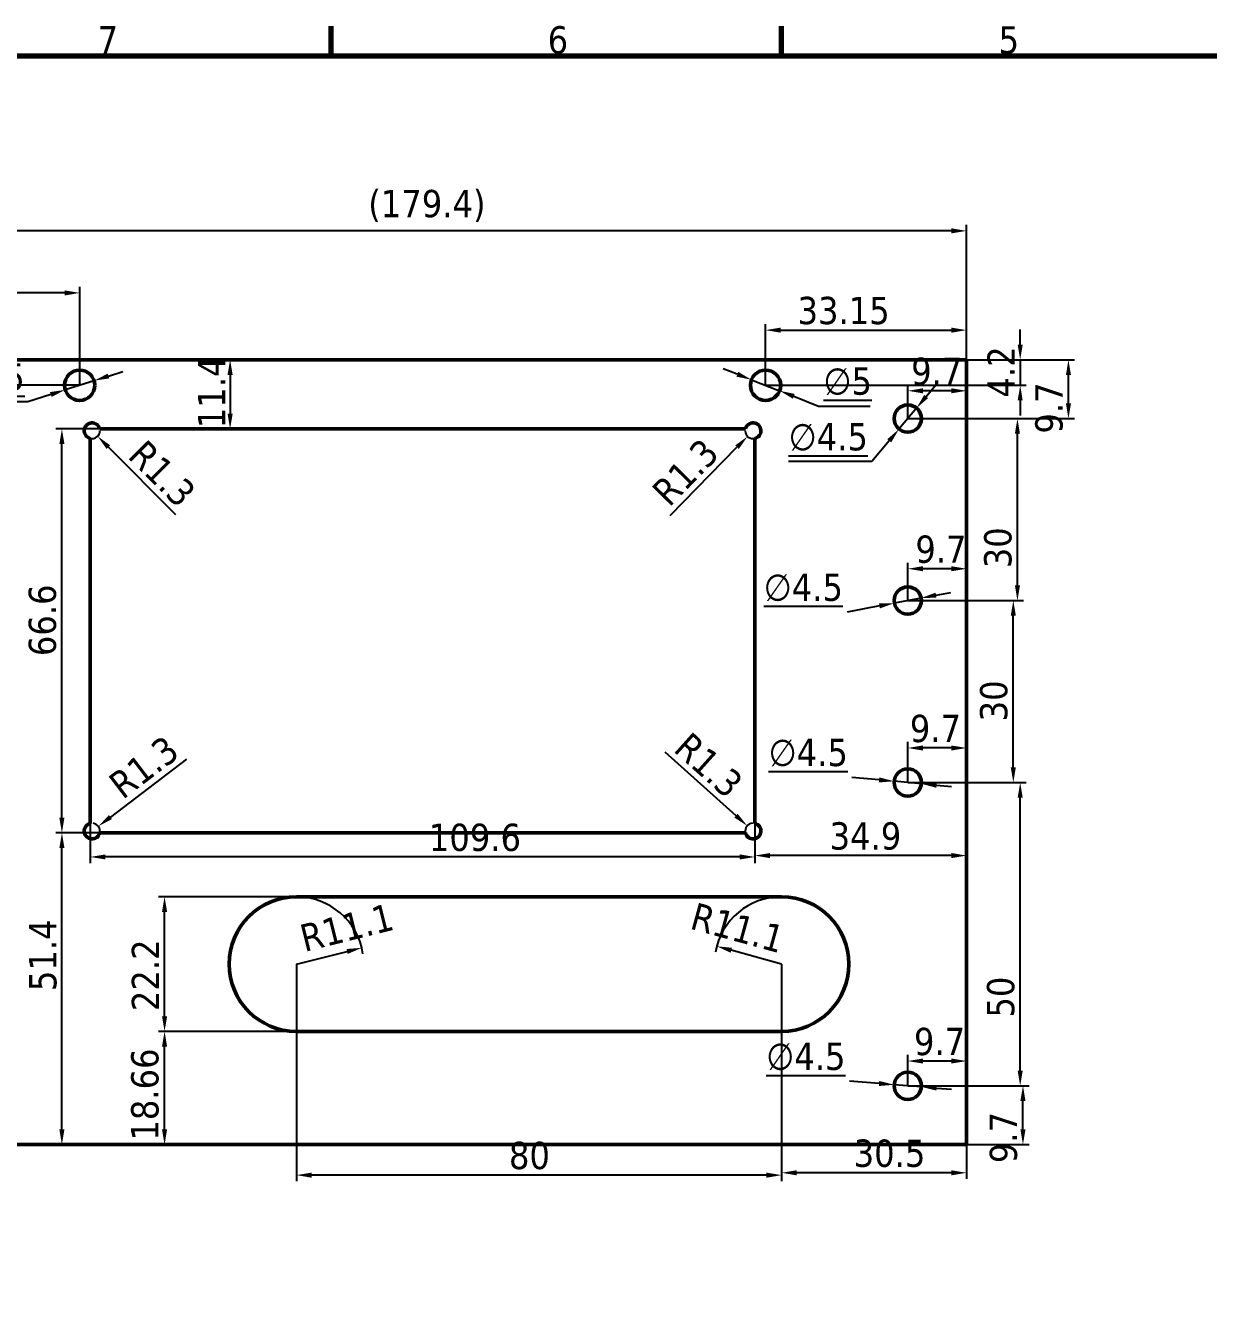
# Model space of a CAD drawing. Header units: millimetres. Extents: x 0 to 1360, y -45 to 420.
# Drawn here: x 98.1 to 293.1, y 203 to 415 of the extents above; entities that cross this region are included whole.
import ezdxf

# ---------------------------------------------------------------- set-up
doc = ezdxf.new("R2010")
doc.units = ezdxf.units.MM
for name, color, linetype, lineweight in [('Border (ISO)', 7, 'Continuous', 70), ('Dimension (ISO)', 7, 'Continuous', 25), ('Visible (ISO)', 7, 'Continuous', 50)]:
    doc.layers.add(name, color=color, linetype=linetype, lineweight=lineweight)
doc.styles.add('Note Text (JIS)', font='tahoma.ttf')
doc.dimstyles.new('Default (JIS)', dxfattribs={"dimtxt": 4.5, "dimasz": 2.5, "dimexe": 1, "dimexo": 0, "dimgap": 0.8, "dimtad": 1, "dimrnd": 1e-08, "dimdsep": 46, "dimtxsty": 'Note Text (JIS)', "dimcen": 0.09, "dimdle": 10, "dimclrd": 256, "dimclre": 256, "dimclrt": 256, "dimadec": 0, "dimazin": 2, "dimtfac": 0.777778, "dimtmove": 0, "dimatfit": 3, "dimfxl": 1, "dimtolj": 1, "dimtzin": 0, "dimlwd": -1, "dimlwe": -1, "dimarcsym": 0})

# ---------------------------------------------------------------- blocks, each defined once
blk = doc.blocks.new('図面枠 既定の図面枠')
at = {"layer": 'Border (ISO)'}
for p, q in [((148.5, 410), (148.5, 414.9)), ((222.75, 410), (222.75, 414.9))]:
    blk.add_line(p, q, dxfattribs=at)
at = {"layer": 'Border (ISO)', "flags": 128}
blk.add_lwpolyline([(10, 10), (10, 410), (584, 410), (584, 10), (10, 10)], dxfattribs=at)
at = {"layer": 'Border (ISO)', "char_height": 4.5, "attachment_point": 7, "style": 'Note Text (JIS)'}
for s, insert in [('7', (109.98, 410.4)), ('6', (184.19, 410.31)), ('5', (258.56, 410.31))]:
    blk.add_mtext(s, dxfattribs=dict(at, insert=insert))
blk = doc.blocks.new('*D5')
at = {"layer": 'Defpoints', "color": 0, "transparency": 16777216}
for p in [(73.87, 381.15), (73.87, 359.89), (253.27, 359.89)]:
    blk.add_point(p, dxfattribs=at)
at = {"layer": 'Dimension (ISO)', "transparency": 16777216}
for p, q in [((73.87, 359.89), (73.87, 382.15)), ((253.27, 359.89), (253.27, 382.15)), ((250.77, 381.15), (76.37, 381.15))]:
    blk.add_line(p, q, dxfattribs=at)
for points in [[(76.37, 381.57), (76.37, 380.73), (73.87, 381.15)], [(250.77, 381.57), (250.77, 380.73), (253.27, 381.15)]]:
    blk.add_solid(points, dxfattribs=at)
at = {"layer": 'Dimension (ISO)', "transparency": 16777216, "insert": (154.61, 387.9), "char_height": 4.5, "attachment_point": 1, "style": 'Note Text (JIS)'}
blk.add_mtext('\\A1;(179.4)', dxfattribs=at)
blk = doc.blocks.new('*D16')
at = {"layer": 'Defpoints', "color": 0, "transparency": 16777216}
for p in [(243.57, 244.27), (253.27, 244.27), (243.57, 240.19)]:
    blk.add_point(p, dxfattribs=at)
at = {"layer": 'Dimension (ISO)', "transparency": 16777216}
for p, q in [((243.57, 240.19), (243.57, 245.27)), ((250.77, 244.27), (246.07, 244.27))]:
    blk.add_line(p, q, dxfattribs=at)
for points in [[(246.07, 244.69), (246.07, 243.86), (243.57, 244.27)], [(250.77, 244.69), (250.77, 243.86), (253.27, 244.27)]]:
    blk.add_solid(points, dxfattribs=at)
at = {"layer": 'Dimension (ISO)', "transparency": 16777216, "insert": (244.6, 249.75), "char_height": 4.5, "attachment_point": 1, "style": 'Note Text (JIS)'}
blk.add_mtext('\\A1;9.7', dxfattribs=at)
blk = doc.blocks.new('*D17')
at = {"layer": 'Defpoints', "color": 0, "transparency": 16777216}
for p in [(243.57, 295.89), (253.27, 295.89), (243.57, 290.19)]:
    blk.add_point(p, dxfattribs=at)
at = {"layer": 'Dimension (ISO)', "transparency": 16777216}
for p, q in [((243.57, 290.19), (243.57, 296.89)), ((250.77, 295.89), (246.07, 295.89))]:
    blk.add_line(p, q, dxfattribs=at)
for points in [[(246.07, 296.3), (246.07, 295.47), (243.57, 295.89)], [(250.77, 296.3), (250.77, 295.47), (253.27, 295.89)]]:
    blk.add_solid(points, dxfattribs=at)
at = {"layer": 'Dimension (ISO)', "transparency": 16777216, "insert": (243.92, 301.36), "char_height": 4.5, "attachment_point": 1, "style": 'Note Text (JIS)'}
blk.add_mtext('\\A1;9.7', dxfattribs=at)
blk = doc.blocks.new('*D18')
at = {"layer": 'Defpoints', "color": 0, "transparency": 16777216}
for p in [(243.57, 325.44), (253.27, 325.44), (243.57, 320.19)]:
    blk.add_point(p, dxfattribs=at)
at = {"layer": 'Dimension (ISO)', "transparency": 16777216}
for p, q in [((243.57, 320.19), (243.57, 326.44)), ((250.77, 325.44), (246.07, 325.44))]:
    blk.add_line(p, q, dxfattribs=at)
for points in [[(246.07, 325.86), (246.07, 325.03), (243.57, 325.44)], [(250.77, 325.86), (250.77, 325.03), (253.27, 325.44)]]:
    blk.add_solid(points, dxfattribs=at)
at = {"layer": 'Dimension (ISO)', "transparency": 16777216, "insert": (244.83, 330.92), "char_height": 4.5, "attachment_point": 1, "style": 'Note Text (JIS)'}
blk.add_mtext('\\A1;9.7', dxfattribs=at)
blk = doc.blocks.new('*D19')
at = {"layer": 'Defpoints', "color": 0, "transparency": 16777216}
for p in [(243.57, 354.78), (253.27, 354.78), (243.57, 350.19)]:
    blk.add_point(p, dxfattribs=at)
at = {"layer": 'Dimension (ISO)', "transparency": 16777216}
for p, q in [((243.57, 350.19), (243.57, 355.78)), ((250.77, 354.78), (246.07, 354.78))]:
    blk.add_line(p, q, dxfattribs=at)
for points in [[(246.07, 355.19), (246.07, 354.36), (243.57, 354.78)], [(250.77, 355.19), (250.77, 354.36), (253.27, 354.78)]]:
    blk.add_solid(points, dxfattribs=at)
at = {"layer": 'Dimension (ISO)', "transparency": 16777216, "insert": (244.14, 360.25), "char_height": 4.5, "attachment_point": 1, "style": 'Note Text (JIS)'}
blk.add_mtext('\\A1;9.7', dxfattribs=at)
blk = doc.blocks.new('*D20')
at = {"layer": 'Defpoints', "color": 0, "transparency": 16777216}
for p in [(253.27, 359.89), (270.07, 359.89), (243.57, 350.19)]:
    blk.add_point(p, dxfattribs=at)
at = {"layer": 'Dimension (ISO)', "transparency": 16777216}
for p, q in [((253.27, 359.89), (271.07, 359.89)), ((270.07, 352.69), (270.07, 357.39)), ((243.57, 350.19), (271.07, 350.19))]:
    blk.add_line(p, q, dxfattribs=at)
for points in [[(269.66, 357.39), (270.49, 357.39), (270.07, 359.89)], [(269.66, 352.69), (270.49, 352.69), (270.07, 350.19)]]:
    blk.add_solid(points, dxfattribs=at)
at = {"layer": 'Dimension (ISO)', "transparency": 16777216, "insert": (264.6, 347.72), "char_height": 4.5, "attachment_point": 1, "rotation": 90, "style": 'Note Text (JIS)'}
blk.add_mtext('\\A1;9.7', dxfattribs=at)
blk = doc.blocks.new('*D21')
at = {"layer": 'Defpoints', "color": 0, "transparency": 16777216}
for p in [(243.57, 350.19), (261.66, 350.19), (243.57, 320.19)]:
    blk.add_point(p, dxfattribs=at)
at = {"layer": 'Dimension (ISO)', "transparency": 16777216}
for p, q in [((243.57, 350.19), (262.66, 350.19)), ((261.66, 322.69), (261.66, 347.69)), ((243.57, 320.19), (262.66, 320.19))]:
    blk.add_line(p, q, dxfattribs=at)
for points in [[(261.24, 347.69), (262.08, 347.69), (261.66, 350.19)], [(261.24, 322.69), (262.08, 322.69), (261.66, 320.19)]]:
    blk.add_solid(points, dxfattribs=at)
at = {"layer": 'Dimension (ISO)', "transparency": 16777216, "insert": (256.17, 325.52), "char_height": 4.5, "attachment_point": 1, "rotation": 90, "style": 'Note Text (JIS)'}
blk.add_mtext('\\A1;30', dxfattribs=at)
blk = doc.blocks.new('*D22')
at = {"layer": 'Defpoints', "color": 0, "transparency": 16777216}
for p in [(243.57, 320.19), (260.98, 320.19), (243.57, 290.19)]:
    blk.add_point(p, dxfattribs=at)
at = {"layer": 'Dimension (ISO)', "transparency": 16777216}
for p, q in [((243.57, 320.19), (261.98, 320.19)), ((260.98, 292.69), (260.98, 317.69)), ((243.57, 290.19), (261.98, 290.19))]:
    blk.add_line(p, q, dxfattribs=at)
for points in [[(260.56, 317.69), (261.4, 317.69), (260.98, 320.19)], [(260.56, 292.69), (261.4, 292.69), (260.98, 290.19)]]:
    blk.add_solid(points, dxfattribs=at)
at = {"layer": 'Dimension (ISO)', "transparency": 16777216, "insert": (255.49, 300.28), "char_height": 4.5, "attachment_point": 1, "rotation": 90, "style": 'Note Text (JIS)'}
blk.add_mtext('\\A1;30', dxfattribs=at)
blk = doc.blocks.new('*D23')
at = {"layer": 'Defpoints', "color": 0, "transparency": 16777216}
for p in [(243.57, 290.19), (262.12, 290.19), (243.57, 240.19)]:
    blk.add_point(p, dxfattribs=at)
at = {"layer": 'Dimension (ISO)', "transparency": 16777216}
for p, q in [((243.57, 290.19), (263.12, 290.19)), ((262.12, 242.69), (262.12, 287.69)), ((243.57, 240.19), (263.12, 240.19))]:
    blk.add_line(p, q, dxfattribs=at)
for points in [[(261.7, 287.69), (262.53, 287.69), (262.12, 290.19)], [(261.7, 242.69), (262.53, 242.69), (262.12, 240.19)]]:
    blk.add_solid(points, dxfattribs=at)
at = {"layer": 'Dimension (ISO)', "transparency": 16777216, "insert": (256.63, 251.44), "char_height": 4.5, "attachment_point": 1, "rotation": 90, "style": 'Note Text (JIS)'}
blk.add_mtext('\\A1;50', dxfattribs=at)
blk = doc.blocks.new('*D24')
at = {"layer": 'Defpoints', "color": 0, "transparency": 16777216}
for p in [(243.57, 240.19), (262.57, 240.19), (253.27, 230.49)]:
    blk.add_point(p, dxfattribs=at)
at = {"layer": 'Dimension (ISO)', "transparency": 16777216}
for p, q in [((243.57, 240.19), (263.57, 240.19)), ((262.57, 232.99), (262.57, 237.69)), ((253.27, 230.49), (263.57, 230.49))]:
    blk.add_line(p, q, dxfattribs=at)
for points in [[(262.15, 237.69), (262.99, 237.69), (262.57, 240.19)], [(262.15, 232.99), (262.99, 232.99), (262.57, 230.49)]]:
    blk.add_solid(points, dxfattribs=at)
at = {"layer": 'Dimension (ISO)', "transparency": 16777216, "insert": (257.09, 227.44), "char_height": 4.5, "attachment_point": 1, "rotation": 90, "style": 'Note Text (JIS)'}
blk.add_mtext('\\A1;9.7', dxfattribs=at)
blk = doc.blocks.new('*D25')
at = {"layer": 'Defpoints', "color": 0, "transparency": 16777216}
for p in [(109.4, 356.45), (104.63, 354.93)]:
    blk.add_point(p, dxfattribs=at)
at = {"layer": 'Dimension (ISO)', "transparency": 16777216}
for p, q in [((109.4, 356.45), (104.63, 354.93)), ((111.78, 357.21), (114.16, 357.97)), ((102.25, 354.17), (98.45, 352.96)), ((98.45, 352.96), (89.96, 352.96))]:
    blk.add_line(p, q, dxfattribs=at)
for points in [[(111.65, 357.61), (111.91, 356.82), (109.4, 356.45)], [(102.13, 354.57), (102.38, 353.77), (104.63, 354.93)]]:
    blk.add_solid(points, dxfattribs=at)
at = {"layer": 'Dimension (ISO)', "transparency": 16777216, "insert": (89.96, 359.32), "char_height": 4.5, "attachment_point": 1, "style": 'Note Text (JIS)'}
blk.add_mtext('\\A1;\\L∅5\\l', dxfattribs=at)
blk = doc.blocks.new('*D26')
at = {"layer": 'Defpoints', "color": 0, "transparency": 16777216}
for p in [(217.8, 356.6), (222.45, 354.78)]:
    blk.add_point(p, dxfattribs=at)
at = {"layer": 'Dimension (ISO)', "transparency": 16777216}
for p, q in [((215.47, 357.51), (213.14, 358.42)), ((217.8, 356.6), (222.45, 354.78)), ((224.78, 353.87), (228.87, 352.27)), ((228.87, 352.27), (237.36, 352.27))]:
    blk.add_line(p, q, dxfattribs=at)
for points in [[(215.62, 357.9), (215.32, 357.12), (217.8, 356.6)], [(224.93, 354.26), (224.63, 353.48), (222.45, 354.78)]]:
    blk.add_solid(points, dxfattribs=at)
at = {"layer": 'Dimension (ISO)', "transparency": 16777216, "insert": (229.67, 358.64), "char_height": 4.5, "attachment_point": 1, "style": 'Note Text (JIS)'}
blk.add_mtext('\\A1;\\L∅5\\l', dxfattribs=at)
blk = doc.blocks.new('*D27')
at = {"layer": 'Defpoints', "color": 0, "transparency": 16777216}
for p in [(253.27, 359.89), (220.13, 355.69), (262.12, 355.69)]:
    blk.add_point(p, dxfattribs=at)
at = {"layer": 'Dimension (ISO)', "transparency": 16777216}
for p, q in [((262.12, 362.39), (262.12, 364.89)), ((253.27, 359.89), (263.12, 359.89)), ((262.12, 359.89), (262.12, 355.69)), ((220.13, 355.69), (263.12, 355.69)), ((262.12, 353.19), (262.12, 350.69))]:
    blk.add_line(p, q, dxfattribs=at)
for points in [[(261.7, 362.39), (262.53, 362.39), (262.12, 359.89)], [(261.7, 353.19), (262.53, 353.19), (262.12, 355.69)]]:
    blk.add_solid(points, dxfattribs=at)
at = {"layer": 'Dimension (ISO)', "transparency": 16777216, "insert": (256.72, 353.67), "char_height": 4.5, "attachment_point": 1, "rotation": 90, "style": 'Note Text (JIS)'}
blk.add_mtext('\\A1;4.2', dxfattribs=at)
blk = doc.blocks.new('*D28')
at = {"layer": 'Defpoints', "color": 0, "transparency": 16777216}
for p in [(70.44, 359.89), (73.87, 359.89), (107.02, 355.69)]:
    blk.add_point(p, dxfattribs=at)
at = {"layer": 'Dimension (ISO)', "transparency": 16777216}
for p, q in [((70.44, 362.39), (70.44, 364.89)), ((73.87, 359.89), (69.44, 359.89)), ((70.44, 355.69), (70.44, 359.89)), ((107.02, 355.69), (69.44, 355.69)), ((70.44, 353.19), (70.44, 350.69))]:
    blk.add_line(p, q, dxfattribs=at)
for points in [[(70.02, 362.39), (70.86, 362.39), (70.44, 359.89)], [(70.02, 353.19), (70.86, 353.19), (70.44, 355.69)]]:
    blk.add_solid(points, dxfattribs=at)
at = {"layer": 'Dimension (ISO)', "transparency": 16777216, "insert": (65.05, 353.67), "char_height": 4.5, "attachment_point": 1, "rotation": 90, "style": 'Note Text (JIS)'}
blk.add_mtext('\\A1;4.2', dxfattribs=at)
blk = doc.blocks.new('*D29')
at = {"layer": 'Defpoints', "color": 0, "transparency": 16777216}
for p in [(253.27, 364.78), (253.27, 359.89), (220.13, 355.69)]:
    blk.add_point(p, dxfattribs=at)
at = {"layer": 'Dimension (ISO)', "transparency": 16777216}
for p, q in [((220.13, 355.69), (220.13, 365.78)), ((222.63, 364.78), (250.77, 364.78)), ((253.27, 359.89), (253.27, 365.78))]:
    blk.add_line(p, q, dxfattribs=at)
for points in [[(222.63, 365.2), (222.63, 364.36), (220.13, 364.78)], [(250.77, 365.2), (250.77, 364.36), (253.27, 364.78)]]:
    blk.add_solid(points, dxfattribs=at)
at = {"layer": 'Dimension (ISO)', "transparency": 16777216, "insert": (225.4, 370.27), "char_height": 4.5, "attachment_point": 1, "style": 'Note Text (JIS)'}
blk.add_mtext('\\A1;33.15', dxfattribs=at)
blk = doc.blocks.new('*D30')
at = {"layer": 'Defpoints', "color": 0, "transparency": 16777216}
for p in [(73.87, 370.92), (73.87, 359.89), (107.02, 355.69)]:
    blk.add_point(p, dxfattribs=at)
at = {"layer": 'Dimension (ISO)', "transparency": 16777216}
for p, q in [((73.87, 359.89), (73.87, 371.92)), ((107.02, 355.69), (107.02, 371.92)), ((104.52, 370.92), (76.37, 370.92))]:
    blk.add_line(p, q, dxfattribs=at)
for points in [[(76.37, 371.34), (76.37, 370.5), (73.87, 370.92)], [(104.52, 371.34), (104.52, 370.5), (107.02, 370.92)]]:
    blk.add_solid(points, dxfattribs=at)
at = {"layer": 'Dimension (ISO)', "transparency": 16777216, "insert": (81.24, 376.41), "char_height": 4.5, "attachment_point": 1, "style": 'Note Text (JIS)'}
blk.add_mtext('\\A1;33.15', dxfattribs=at)
blk = doc.blocks.new('*D31')
at = {"layer": 'Defpoints', "color": 0, "transparency": 16777216}
for p in [(104.09, 348.49), (110.34, 348.49), (110.34, 281.89)]:
    blk.add_point(p, dxfattribs=at)
at = {"layer": 'Dimension (ISO)', "transparency": 16777216}
for p, q in [((110.34, 348.49), (103.09, 348.49)), ((104.09, 284.39), (104.09, 345.99)), ((110.34, 281.89), (103.09, 281.89))]:
    blk.add_line(p, q, dxfattribs=at)
for points in [[(103.67, 345.99), (104.51, 345.99), (104.09, 348.49)], [(103.67, 284.39), (104.51, 284.39), (104.09, 281.89)]]:
    blk.add_solid(points, dxfattribs=at)
at = {"layer": 'Dimension (ISO)', "transparency": 16777216, "insert": (98.61, 311.03), "char_height": 4.5, "attachment_point": 1, "rotation": 90, "style": 'Note Text (JIS)'}
blk.add_mtext('\\A1;66.6', dxfattribs=at)
blk = doc.blocks.new('*D32')
at = {"layer": 'Defpoints', "color": 0, "transparency": 16777216}
for p in [(108.77, 283.46), (218.37, 283.46), (108.77, 277.92)]:
    blk.add_point(p, dxfattribs=at)
at = {"layer": 'Dimension (ISO)', "transparency": 16777216}
for p, q in [((108.77, 283.46), (108.77, 276.92)), ((218.37, 283.46), (218.37, 276.92)), ((215.87, 277.92), (111.27, 277.92))]:
    blk.add_line(p, q, dxfattribs=at)
for points in [[(111.27, 278.34), (111.27, 277.51), (108.77, 277.92)], [(215.87, 278.34), (215.87, 277.51), (218.37, 277.92)]]:
    blk.add_solid(points, dxfattribs=at)
at = {"layer": 'Dimension (ISO)', "transparency": 16777216, "insert": (164.6, 283.41), "char_height": 4.5, "attachment_point": 1, "style": 'Note Text (JIS)'}
blk.add_mtext('\\A1;109.6', dxfattribs=at)
blk = doc.blocks.new('*D33')
at = {"layer": 'Defpoints', "color": 0, "transparency": 16777216}
for p in [(131.83, 359.89), (131.83, 348.49), (131.83, 348.49)]:
    blk.add_point(p, dxfattribs=at)
at = {"layer": 'Dimension (ISO)', "transparency": 16777216}
blk.add_line((131.83, 357.39), (131.83, 350.99), dxfattribs=at)
for points in [[(131.41, 357.39), (132.25, 357.39), (131.83, 359.89)], [(131.41, 350.99), (132.25, 350.99), (131.83, 348.49)]]:
    blk.add_solid(points, dxfattribs=at)
at = {"layer": 'Dimension (ISO)', "transparency": 16777216, "insert": (126.52, 348.61), "char_height": 4.5, "attachment_point": 1, "rotation": 90, "style": 'Note Text (JIS)'}
blk.add_mtext('\\A1;11.4', dxfattribs=at)
blk = doc.blocks.new('*D34')
at = {"layer": 'Defpoints', "color": 0, "transparency": 16777216}
for p in [(104.09, 281.89), (110.34, 281.89), (104.09, 230.49)]:
    blk.add_point(p, dxfattribs=at)
at = {"layer": 'Dimension (ISO)', "transparency": 16777216}
for p, q in [((110.34, 281.89), (103.09, 281.89)), ((104.09, 232.99), (104.09, 279.39))]:
    blk.add_line(p, q, dxfattribs=at)
for points in [[(103.67, 279.39), (104.51, 279.39), (104.09, 281.89)], [(103.67, 232.99), (104.51, 232.99), (104.09, 230.49)]]:
    blk.add_solid(points, dxfattribs=at)
at = {"layer": 'Dimension (ISO)', "transparency": 16777216, "insert": (98.68, 255.81), "char_height": 4.5, "attachment_point": 1, "rotation": 90, "style": 'Note Text (JIS)'}
blk.add_mtext('\\A1;51.4', dxfattribs=at)
blk = doc.blocks.new('*D35')
at = {"layer": 'Defpoints', "color": 0, "transparency": 16777216}
for p in [(218.37, 283.46), (218.37, 278.15), (253.27, 278.15)]:
    blk.add_point(p, dxfattribs=at)
at = {"layer": 'Dimension (ISO)', "transparency": 16777216}
for p, q in [((218.37, 283.46), (218.37, 277.15)), ((250.77, 278.15), (220.87, 278.15))]:
    blk.add_line(p, q, dxfattribs=at)
for points in [[(220.87, 278.57), (220.87, 277.73), (218.37, 278.15)], [(250.77, 278.57), (250.77, 277.73), (253.27, 278.15)]]:
    blk.add_solid(points, dxfattribs=at)
at = {"layer": 'Dimension (ISO)', "transparency": 16777216, "insert": (230.69, 283.64), "char_height": 4.5, "attachment_point": 1, "style": 'Note Text (JIS)'}
blk.add_mtext('\\A1;34.9', dxfattribs=at)
blk = doc.blocks.new('*D36')
at = {"layer": 'Defpoints', "color": 0, "transparency": 16777216}
for p in [(109.07, 348.19), (109.99, 347.27)]:
    blk.add_point(p, dxfattribs=at)
at = {"layer": 'Dimension (ISO)', "transparency": 16777216}
blk.add_line((122.87, 334.32), (111.75, 345.5), dxfattribs=at)
blk.add_arc((109.07, 348.19), 1.3, 256.6576, 358.9057, dxfattribs=at)
blk.add_solid([(112.05, 345.79), (111.45, 345.2), (109.99, 347.27)], dxfattribs=at)
at = {"layer": 'Dimension (ISO)', "transparency": 16777216, "insert": (117.97, 347.03), "char_height": 4.5, "attachment_point": 1, "rotation": 314.832, "style": 'Note Text (JIS)'}
blk.add_mtext('\\A1;\\fTahoma|b0|i0;R\\fTahoma|b0|i0;1.3', dxfattribs=at)
blk = doc.blocks.new('*D37')
at = {"layer": 'Defpoints', "color": 0, "transparency": 16777216}
for p in [(218.07, 348.19), (217.16, 347.26)]:
    blk.add_point(p, dxfattribs=at)
at = {"layer": 'Dimension (ISO)', "transparency": 16777216}
blk.add_line((204.38, 334.21), (215.41, 345.48), dxfattribs=at)
blk.add_arc((218.07, 348.19), 1.3, 181.5236, 283.3424, dxfattribs=at)
blk.add_solid([(215.11, 345.77), (215.71, 345.19), (217.16, 347.26)], dxfattribs=at)
at = {"layer": 'Dimension (ISO)', "transparency": 16777216, "insert": (201.02, 338.62), "char_height": 4.5, "attachment_point": 1, "rotation": 45.5972, "style": 'Note Text (JIS)'}
blk.add_mtext('\\A1;\\fTahoma|b0|i0;R\\fTahoma|b0|i0;1.3', dxfattribs=at)
blk = doc.blocks.new('*D38')
at = {"layer": 'Defpoints', "color": 0, "transparency": 16777216}
for p in [(109.07, 282.19), (110.1, 282.98)]:
    blk.add_point(p, dxfattribs=at)
at = {"layer": 'Dimension (ISO)', "transparency": 16777216}
blk.add_line((124.63, 294.06), (112.09, 284.5), dxfattribs=at)
blk.add_arc((109.07, 282.19), 1.3, 346.6576, 81.4075, dxfattribs=at)
blk.add_solid([(111.84, 284.83), (112.35, 284.17), (110.1, 282.98)], dxfattribs=at)
at = {"layer": 'Dimension (ISO)', "transparency": 16777216, "insert": (111.39, 290.86), "char_height": 4.5, "attachment_point": 1, "rotation": 37.3338, "style": 'Note Text (JIS)'}
blk.add_mtext('\\A1;\\fTahoma|b0|i0;R\\fTahoma|b0|i0;1.3', dxfattribs=at)
blk = doc.blocks.new('*D39')
at = {"layer": 'Defpoints', "color": 0, "transparency": 16777216}
for p in [(217.1, 283.06), (218.07, 282.19)]:
    blk.add_point(p, dxfattribs=at)
at = {"layer": 'Dimension (ISO)', "transparency": 16777216}
blk.add_line((203.5, 295.25), (215.24, 284.73), dxfattribs=at)
blk.add_arc((218.07, 282.19), 1.3, 94.0773, 193.3424, dxfattribs=at)
blk.add_solid([(215.52, 285.04), (214.96, 284.42), (217.1, 283.06)], dxfattribs=at)
at = {"layer": 'Dimension (ISO)', "transparency": 16777216, "insert": (207.75, 298.8), "char_height": 4.5, "attachment_point": 1, "rotation": 318.1509, "style": 'Note Text (JIS)'}
blk.add_mtext('\\A1;\\fTahoma|b0|i0;R\\fTahoma|b0|i0;1.3', dxfattribs=at)
blk = doc.blocks.new('*D40')
at = {"layer": 'Defpoints', "color": 0, "transparency": 16777216}
for p in [(121.02, 271.36), (142.77, 271.36), (142.77, 249.16)]:
    blk.add_point(p, dxfattribs=at)
at = {"layer": 'Dimension (ISO)', "transparency": 16777216}
for p, q in [((142.77, 271.36), (120.02, 271.36)), ((121.02, 251.66), (121.02, 268.86)), ((142.77, 249.16), (120.02, 249.16))]:
    blk.add_line(p, q, dxfattribs=at)
for points in [[(120.6, 268.86), (121.44, 268.86), (121.02, 271.36)], [(120.6, 251.66), (121.44, 251.66), (121.02, 249.16)]]:
    blk.add_solid(points, dxfattribs=at)
at = {"layer": 'Dimension (ISO)', "transparency": 16777216, "insert": (115.62, 252.5), "char_height": 4.5, "attachment_point": 1, "rotation": 90, "style": 'Note Text (JIS)'}
blk.add_mtext('\\A1;22.2', dxfattribs=at)
blk = doc.blocks.new('*D41')
at = {"layer": 'Defpoints', "color": 0, "transparency": 16777216}
for p in [(121.02, 249.16), (142.77, 249.16), (121.02, 230.49)]:
    blk.add_point(p, dxfattribs=at)
at = {"layer": 'Dimension (ISO)', "transparency": 16777216}
for p, q in [((142.77, 249.16), (120.02, 249.16)), ((121.02, 232.99), (121.02, 246.66))]:
    blk.add_line(p, q, dxfattribs=at)
for points in [[(120.6, 246.66), (121.44, 246.66), (121.02, 249.16)], [(120.6, 232.99), (121.44, 232.99), (121.02, 230.49)]]:
    blk.add_solid(points, dxfattribs=at)
at = {"layer": 'Dimension (ISO)', "transparency": 16777216, "insert": (115.51, 231.15), "char_height": 4.5, "attachment_point": 1, "rotation": 90, "style": 'Note Text (JIS)'}
blk.add_mtext('\\A1;18.66', dxfattribs=at)
blk = doc.blocks.new('*D42')
at = {"layer": 'Defpoints', "color": 0, "transparency": 16777216}
for p in [(222.77, 260.26), (253.27, 230.49), (222.77, 225.85)]:
    blk.add_point(p, dxfattribs=at)
at = {"layer": 'Dimension (ISO)', "transparency": 16777216}
for p, q in [((222.77, 260.26), (222.77, 224.85)), ((253.27, 230.49), (253.27, 224.85)), ((250.77, 225.85), (225.27, 225.85))]:
    blk.add_line(p, q, dxfattribs=at)
for points in [[(225.27, 226.26), (225.27, 225.43), (222.77, 225.85)], [(250.77, 226.26), (250.77, 225.43), (253.27, 225.85)]]:
    blk.add_solid(points, dxfattribs=at)
at = {"layer": 'Dimension (ISO)', "transparency": 16777216, "insert": (234.66, 231.33), "char_height": 4.5, "attachment_point": 1, "style": 'Note Text (JIS)'}
blk.add_mtext('\\A1;30.5', dxfattribs=at)
blk = doc.blocks.new('*D43')
at = {"layer": 'Defpoints', "color": 0, "transparency": 16777216}
for p in [(142.77, 260.26), (222.77, 260.26), (142.77, 225.46)]:
    blk.add_point(p, dxfattribs=at)
at = {"layer": 'Dimension (ISO)', "transparency": 16777216}
for p, q in [((142.77, 260.26), (142.77, 224.46)), ((222.77, 260.26), (222.77, 224.46)), ((220.27, 225.46), (145.27, 225.46))]:
    blk.add_line(p, q, dxfattribs=at)
for points in [[(145.27, 225.88), (145.27, 225.04), (142.77, 225.46)], [(220.27, 225.88), (220.27, 225.04), (222.77, 225.46)]]:
    blk.add_solid(points, dxfattribs=at)
at = {"layer": 'Dimension (ISO)', "transparency": 16777216, "insert": (177.81, 230.96), "char_height": 4.5, "attachment_point": 1, "style": 'Note Text (JIS)'}
blk.add_mtext('\\A1;80', dxfattribs=at)
blk = doc.blocks.new('*D44')
at = {"layer": 'Defpoints', "color": 0, "transparency": 16777216}
for p in [(212.07, 263.2), (222.77, 260.26)]:
    blk.add_point(p, dxfattribs=at)
at = {"layer": 'Dimension (ISO)', "transparency": 16777216}
blk.add_line((222.77, 260.26), (214.48, 262.53), dxfattribs=at)
blk.add_arc((222.77, 260.26), 11.1, 90, 169.7969, dxfattribs=at)
blk.add_solid([(214.59, 262.94), (214.37, 262.13), (212.07, 263.2)], dxfattribs=at)
at = {"layer": 'Dimension (ISO)', "transparency": 16777216, "insert": (208.65, 270.48), "char_height": 4.5, "attachment_point": 1, "rotation": 344.6351, "style": 'Note Text (JIS)'}
blk.add_mtext('\\A1;\\fTahoma|b0|i0;R\\fTahoma|b0|i0;11.1', dxfattribs=at)
blk = doc.blocks.new('*D45')
at = {"layer": 'Defpoints', "color": 0, "transparency": 16777216}
for p in [(153.54, 262.94), (142.77, 260.26)]:
    blk.add_point(p, dxfattribs=at)
at = {"layer": 'Dimension (ISO)', "transparency": 16777216}
blk.add_line((142.77, 260.26), (151.12, 262.33), dxfattribs=at)
blk.add_arc((142.77, 260.26), 11.1, 8.8231, 90, dxfattribs=at)
blk.add_solid([(151.02, 262.74), (151.22, 261.93), (153.54, 262.94)], dxfattribs=at)
at = {"layer": 'Dimension (ISO)', "transparency": 16777216, "insert": (142.99, 266.61), "char_height": 4.5, "attachment_point": 1, "rotation": 13.9849, "style": 'Note Text (JIS)'}
blk.add_mtext('\\A1;\\fTahoma|b0|i0;R\\fTahoma|b0|i0;11.1', dxfattribs=at)
blk = doc.blocks.new('*D46')
at = {"layer": 'Defpoints', "color": 0, "transparency": 16777216}
for p in [(241.33, 240.37), (245.81, 240.02)]:
    blk.add_point(p, dxfattribs=at)
at = {"layer": 'Dimension (ISO)', "transparency": 16777216}
for p, q in [((238.84, 240.56), (233.99, 240.94)), ((245.81, 240.02), (241.33, 240.37)), ((248.31, 239.82), (250.8, 239.63))]:
    blk.add_line(p, q, dxfattribs=at)
for points in [[(238.87, 240.98), (238.8, 240.15), (241.33, 240.37)], [(248.34, 240.24), (248.27, 239.41), (245.81, 240.02)]]:
    blk.add_solid(points, dxfattribs=at)
at = {"layer": 'Dimension (ISO)', "transparency": 16777216, "insert": (220.24, 247.31), "char_height": 4.5, "attachment_point": 1, "style": 'Note Text (JIS)'}
blk.add_mtext('\\A1;\\L∅4.5\\l', dxfattribs=at)
blk = doc.blocks.new('*D47')
at = {"layer": 'Defpoints', "color": 0, "transparency": 16777216}
for p in [(241.33, 290.4), (245.81, 289.99)]:
    blk.add_point(p, dxfattribs=at)
at = {"layer": 'Dimension (ISO)', "transparency": 16777216}
for p, q in [((238.84, 290.63), (234.37, 291.04)), ((245.81, 289.99), (241.33, 290.4)), ((248.3, 289.76), (250.79, 289.53))]:
    blk.add_line(p, q, dxfattribs=at)
for points in [[(238.88, 291.04), (238.8, 290.21), (241.33, 290.4)], [(248.34, 290.17), (248.26, 289.34), (245.81, 289.99)]]:
    blk.add_solid(points, dxfattribs=at)
at = {"layer": 'Dimension (ISO)', "transparency": 16777216, "insert": (220.63, 297.41), "char_height": 4.5, "attachment_point": 1, "style": 'Note Text (JIS)'}
blk.add_mtext('\\A1;\\L∅4.5\\l', dxfattribs=at)
blk = doc.blocks.new('*D48')
at = {"layer": 'Defpoints', "color": 0, "transparency": 16777216}
for p in [(245.78, 320.61), (241.36, 319.77)]:
    blk.add_point(p, dxfattribs=at)
at = {"layer": 'Dimension (ISO)', "transparency": 16777216}
for p, q in [((245.78, 320.61), (241.36, 319.77)), ((248.24, 321.08), (250.69, 321.55)), ((238.9, 319.3), (233.56, 318.29))]:
    blk.add_line(p, q, dxfattribs=at)
for points in [[(248.16, 321.49), (248.32, 320.67), (245.78, 320.61)], [(238.83, 319.71), (238.98, 318.9), (241.36, 319.77)]]:
    blk.add_solid(points, dxfattribs=at)
at = {"layer": 'Dimension (ISO)', "transparency": 16777216, "insert": (219.82, 324.65), "char_height": 4.5, "attachment_point": 1, "style": 'Note Text (JIS)'}
blk.add_mtext('\\A1;\\L∅4.5\\l', dxfattribs=at)
blk = doc.blocks.new('*D49')
at = {"layer": 'Defpoints', "color": 0, "transparency": 16777216}
for p in [(245.01, 351.92), (242.13, 348.46)]:
    blk.add_point(p, dxfattribs=at)
at = {"layer": 'Dimension (ISO)', "transparency": 16777216}
for p, q in [((246.61, 353.84), (248.21, 355.77)), ((245.01, 351.92), (242.13, 348.46)), ((240.53, 346.54), (237.67, 343.1)), ((237.67, 343.1), (223.93, 343.1))]:
    blk.add_line(p, q, dxfattribs=at)
for points in [[(246.29, 354.11), (246.93, 353.58), (245.01, 351.92)], [(240.21, 346.81), (240.85, 346.27), (242.13, 348.46)]]:
    blk.add_solid(points, dxfattribs=at)
at = {"layer": 'Dimension (ISO)', "transparency": 16777216, "insert": (223.93, 349.46), "char_height": 4.5, "attachment_point": 1, "style": 'Note Text (JIS)'}
blk.add_mtext('\\A1;\\L∅4.5\\l', dxfattribs=at)

msp = doc.modelspace()

# ---------------------------------------------------------------- linework, layer by layer
at = {"layer": 'Visible (ISO)'}
for p, q in [((253.2711, 359.8922), (73.8711, 359.8922)), ((253.2711, 230.4922), (253.2711, 359.8922)), ((110.336, 348.4922), (216.8062, 348.4922)), ((108.7711, 283.4571), (108.7711, 346.9273)), ((218.3711, 346.9273), (218.3711, 283.4571)), ((216.8062, 281.8922), (110.336, 281.8922)), ((142.7711, 271.3552), (222.7711, 271.3552)), ((222.7711, 249.1552), (142.7711, 249.1552)), ((73.8711, 230.4922), (253.2711, 230.4922))]:
    msp.add_line(p, q, dxfattribs=at)
for centre, radius in [((107.0161, 355.6922), 2.5), ((220.1261, 355.6922), 2.5), ((243.5711, 350.1922), 2.25), ((243.5711, 320.1922), 2.25), ((243.5711, 290.1922), 2.25), ((243.5711, 240.1922), 2.25)]:
    msp.add_circle(centre, radius, dxfattribs=at)
for centre, radius, start, end in [((109.0711, 348.1922), 1.3, 13.342364, 256.657636), ((218.0711, 348.1922), 1.3, 283.342364, 166.657636), ((109.0711, 282.1922), 1.3, 103.342364, 346.657636), ((218.0711, 282.1922), 1.3, 193.342364, 76.657636), ((142.7711, 260.2552), 11.1, 90, 270), ((222.7711, 260.2552), 11.1, 270, 90)]:
    msp.add_arc(centre, radius, start, end, dxfattribs=at)

# ---------------------------------------------------------------- block references
msp.add_blockref('図面枠 既定の図面枠', (0, 0))

# ---------------------------------------------------------------- dimensions: what is measured, and where the dimension line sits
at = {"layer": 'Dimension (ISO)'}
dim = msp.add_linear_dim(base=(73.8711, 381.1512), p1=(253.2711, 359.8922), p2=(73.8711, 359.8922), text='(<>)', dimstyle='Default (JIS)', override={"dimgap": 0.8, "dimdec": 2, "dimtol": 0, "dimlim": 0, "dimtp": 0, "dimtm": 0, "dimtdec": 2, "dimtofl": 0, "dimatfit": 1}, dxfattribs=at)
dim.commit()
dim.dimension.update_dxf_attribs({"geometry": '*D5', "text_midpoint": (164.3453, 381.1512), "dimtype": 160})
for base, p1, p2, picture, middle in [((73.8711121818, 370.9193468488), (107.0161121818, 355.6921976626), (73.8711121818, 359.8921976626), '*D30', (88.629734419, 370.9193468488)), ((108.7711, 277.9234), (218.3711, 283.4571), (108.7711, 283.4571), '*D32', (171.8486, 277.9234)), ((142.7711, 225.4589), (222.7711, 260.2552), (142.7711, 260.2552), '*D43', (180.9473, 225.4589))]:
    dim = msp.add_linear_dim(base=base, p1=p1, p2=p2, dimstyle='Default (JIS)', override={"dimgap": 0.8, "dimdec": 2, "dimtol": 0, "dimlim": 0, "dimtp": 0, "dimtm": 0, "dimtdec": 2, "dimtofl": 0, "dimatfit": 1}, dxfattribs=at)
    dim.commit()
    dim.dimension.update_dxf_attribs({"geometry": picture, "text_midpoint": middle, "dimtype": 160})
for base, p1, p2, angle, override, picture, middle in [((253.2711121818, 364.7802471498), (220.1261121818, 355.6921976626), (253.2711121818, 359.8921976626), 180, {"dimgap": 0.8, "dimdec": 2, "dimtol": 0, "dimlim": 0, "dimtp": 0, "dimtm": 0, "dimtdec": 2, "dimtofl": 0, "dimatfit": 1}, '*D29', (232.7848924259, 364.7802471498)), ((70.4398, 359.8922), (107.0161, 355.6922), (73.8711, 359.8922), 270, {"dimgap": 0.8, "dimdec": 2, "dimtol": 0, "dimlim": 0, "dimtp": 0, "dimtm": 0, "dimtdec": 2, "dimtofl": 1, "dimatfit": 1}, '*D28', (70.4398, 357.7922)), ((262.1161, 355.6922), (253.2711, 359.8922), (220.1261, 355.6922), 270, {"dimgap": 0.8, "dimdec": 2, "dimtol": 0, "dimlim": 0, "dimtp": 0, "dimtm": 0, "dimtdec": 2, "dimtofl": 1, "dimatfit": 1}, '*D27', (262.1161, 357.7922)), ((131.8308, 348.4922), (131.8308, 359.8922), (131.8308, 348.4922), 270, {"dimgap": 0.8, "dimdec": 2, "dimse1": 1, "dimse2": 1, "dimtol": 0, "dimlim": 0, "dimtp": 0, "dimtm": 0, "dimtdec": 2, "dimtofl": 0, "dimatfit": 1}, '*D33', (131.8308, 354.1922)), ((243.5711, 354.7758), (253.2711, 354.7758), (243.5711, 350.1922), 180, {"dimgap": 0.8, "dimdec": 2, "dimse1": 1, "dimtol": 0, "dimlim": 0, "dimtp": 0, "dimtm": 0, "dimtdec": 2, "dimtofl": 0, "dimatfit": 1}, '*D19', (248.2463, 354.7758)), ((270.0742, 359.8922), (243.5711, 350.1922), (253.2711, 359.8922), 270, {"dimgap": 0.8, "dimdec": 2, "dimtol": 0, "dimlim": 0, "dimtp": 0, "dimtm": 0, "dimtdec": 2, "dimtofl": 0, "dimatfit": 1}, '*D20', (270.0742, 351.8199)), ((261.6614, 350.1922), (243.5711, 320.1922), (243.5711, 350.1922), 270, {"dimgap": 0.8, "dimdec": 2, "dimtol": 0, "dimlim": 0, "dimtp": 0, "dimtm": 0, "dimtdec": 2, "dimtofl": 0, "dimatfit": 1}, '*D21', (261.6614, 328.6278)), ((104.0912, 348.4922), (110.336, 281.8922), (110.336, 348.4922), 270, {"dimgap": 0.8, "dimdec": 2, "dimtol": 0, "dimlim": 0, "dimtp": 0, "dimtm": 0, "dimtdec": 2, "dimtofl": 0, "dimatfit": 1}, '*D31', (104.0912, 316.8043)), ((243.5711, 325.4445), (253.2711, 325.4445), (243.5711, 320.1922), 180, {"dimgap": 0.8, "dimdec": 2, "dimse1": 1, "dimtol": 0, "dimlim": 0, "dimtp": 0, "dimtm": 0, "dimtdec": 2, "dimtofl": 0, "dimatfit": 1}, '*D18', (248.9285, 325.4445)), ((260.9793, 320.1922), (243.5711, 290.1922), (243.5711, 320.1922), 270, {"dimgap": 0.8, "dimdec": 2, "dimtol": 0, "dimlim": 0, "dimtp": 0, "dimtm": 0, "dimtdec": 2, "dimtofl": 0, "dimatfit": 1}, '*D22', (260.9793, 303.3893)), ((243.5711, 295.8859), (253.2711, 295.8859), (243.5711, 290.1922), 180, {"dimgap": 0.8, "dimdec": 2, "dimse1": 1, "dimtol": 0, "dimlim": 0, "dimtp": 0, "dimtm": 0, "dimtdec": 2, "dimtofl": 0, "dimatfit": 1}, '*D17', (248.019, 295.8859)), ((262.1161, 290.1922), (243.5711, 240.1922), (243.5711, 290.1922), 270, {"dimgap": 0.8, "dimdec": 2, "dimtol": 0, "dimlim": 0, "dimtp": 0, "dimtm": 0, "dimtdec": 2, "dimtofl": 0, "dimatfit": 1}, '*D23', (262.1161, 254.5038)), ((218.3711, 278.1507), (253.2711, 278.1507), (218.3711, 283.4571), 180, {"dimgap": 0.8, "dimdec": 2, "dimse1": 1, "dimtol": 0, "dimlim": 0, "dimtp": 0, "dimtm": 0, "dimtdec": 2, "dimtofl": 0, "dimatfit": 1}, '*D35', (236.4229, 278.1507)), ((104.0912, 281.8922), (104.0912, 230.4922), (110.336, 281.8922), 90, {"dimgap": 0.8, "dimdec": 2, "dimse1": 1, "dimtol": 0, "dimlim": 0, "dimtp": 0, "dimtm": 0, "dimtdec": 2, "dimtofl": 0, "dimatfit": 1}, '*D34', (104.0912, 261.5524)), ((121.0184, 271.3552), (142.7711, 249.1552), (142.7711, 271.3552), 270, {"dimgap": 0.8, "dimdec": 2, "dimtol": 0, "dimlim": 0, "dimtp": 0, "dimtm": 0, "dimtdec": 2, "dimtofl": 0, "dimatfit": 1}, '*D40', (121.0184, 258.2062)), ((222.7711, 225.8472), (253.2711, 230.4922), (222.7711, 260.2552), 180, {"dimgap": 0.8, "dimdec": 2, "dimtol": 0, "dimlim": 0, "dimtp": 0, "dimtm": 0, "dimtdec": 2, "dimtofl": 0, "dimatfit": 1}, '*D42', (240.3584, 225.8472)), ((121.0184, 249.1552), (121.0184, 230.4922), (142.7711, 249.1552), 90, {"dimgap": 0.8, "dimdec": 2, "dimse1": 1, "dimtol": 0, "dimlim": 0, "dimtp": 0, "dimtm": 0, "dimtdec": 2, "dimtofl": 0, "dimatfit": 1}, '*D41', (121.0184, 238.4025)), ((243.5711, 244.272), (253.2711, 244.272), (243.5711, 240.1922), 180, {"dimgap": 0.8, "dimdec": 2, "dimse1": 1, "dimtol": 0, "dimlim": 0, "dimtp": 0, "dimtm": 0, "dimtdec": 2, "dimtofl": 0, "dimatfit": 1}, '*D16', (248.7011, 244.272)), ((262.5709, 240.1922), (253.2711, 230.4922), (243.5711, 240.1922), 90, {"dimgap": 0.8, "dimdec": 2, "dimtol": 0, "dimlim": 0, "dimtp": 0, "dimtm": 0, "dimtdec": 2, "dimtofl": 0, "dimatfit": 1}, '*D24', (262.5709, 231.539))]:
    dim = msp.add_linear_dim(base=base, p1=p1, p2=p2, angle=angle, dimstyle='Default (JIS)', override=override, dxfattribs=at)
    dim.commit()
    dim.dimension.update_dxf_attribs({"geometry": picture, "text_midpoint": middle, "dimtype": 160})
for p1, p2, picture, middle in [((109.3976, 356.4529), (104.6347, 354.9315), '*D25', (93.8075, 352.9568)), ((217.7975, 356.6019), (222.4547, 354.7824), '*D26', (233.5188, 352.2747)), ((245.0097, 351.9222), (242.1326, 348.4622), '*D49', (230.3996, 343.0967)), ((245.7815, 320.6127), (241.3608, 319.7717), '*D48', (226.29, 318.2879)), ((245.8116, 289.9854), (241.3306, 290.3989), '*D47', (227.0992, 291.0412)), ((245.8142, 240.0162), (241.328, 240.3682), '*D46', (226.7141, 240.9442))]:
    dim = msp.add_diameter_dim_2p(p1=p1, p2=p2, text='\\L<>\\l', dimstyle='Default (JIS)', override={"dimgap": 0.8, "dimtih": 1, "dimtoh": 1, "dimdec": 2, "dimlfac": 1, "dimtol": 0, "dimlim": 0, "dimtp": 0, "dimtm": 0, "dimtdec": 2, "dimatfit": 2}, dxfattribs=at)
    dim.commit()
    dim.dimension.update_dxf_attribs({"geometry": picture, "text_midpoint": middle, "dimtype": 163})
for center, mpoint, picture, middle in [((109.0711, 348.1922), (109.9877, 347.2703), '*D36', (120.4185, 341.237)), ((218.0711, 348.1922), (217.1615, 347.2634), '*D37', (206.7761, 341.1522)), ((109.0711, 282.1922), (110.1048, 282.9806), '*D38', (117.4477, 292.535)), ((218.0711, 282.1922), (217.1027, 283.0595), '*D39', (210.5348, 293.1623))]:
    dim = msp.add_radius_dim(center=center, mpoint=mpoint, text='\\fTahoma|b0|i0;R\\fTahoma|b0|i0;1.3', dimstyle='Default (JIS)', override={"dimgap": 0.8, "dimdec": 2, "dimlfac": 1, "dimcen": 0, "dimtol": 0, "dimlim": 0, "dimtp": 0, "dimtm": 0, "dimtdec": 2, "dimtofl": 0}, dxfattribs=at)
    dim.commit()
    dim.dimension.update_dxf_attribs({"geometry": picture, "text_midpoint": middle})
for center, mpoint, picture, middle in [((142.7711, 260.2552), (153.5421, 262.9377), '*D45', (150.7626, 266.2206)), ((222.7711, 260.2552), (212.0679, 263.1963), '*D44', (215.2344, 266.3265))]:
    dim = msp.add_radius_dim(center=center, mpoint=mpoint, text='\\fTahoma|b0|i0;R\\fTahoma|b0|i0;11.1', dimstyle='Default (JIS)', override={"dimgap": 0.8, "dimdec": 2, "dimlfac": 1, "dimcen": 0, "dimdle": 0, "dimtol": 0, "dimlim": 0, "dimtp": 0, "dimtm": 0, "dimtdec": 2, "dimtofl": 0, "dimtmove": 2}, dxfattribs=at)
    dim.commit()
    dim.dimension.update_dxf_attribs({"geometry": picture, "text_midpoint": middle, "dimtype": 164})

doc.saveas('drawing.dxf')
